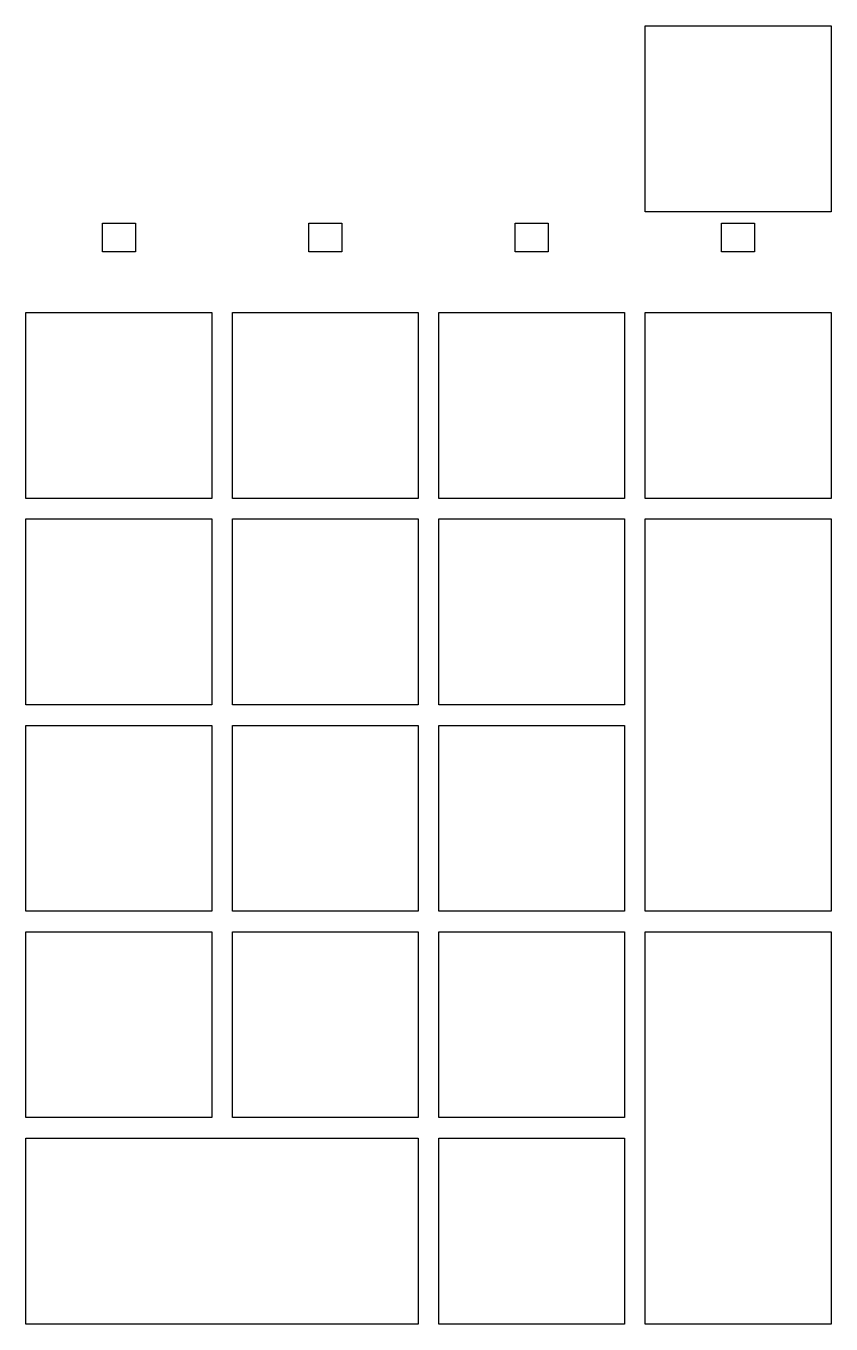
# Model space of a CAD drawing. Header units: millimetres. Extents: x 31 to 109, y -209 to -83.
import ezdxf

# ---------------------------------------------------------------- set-up
doc = ezdxf.new("R2010")
doc.units = ezdxf.units.MM

msp = doc.modelspace()

# ---------------------------------------------------------------- linework, layer by layer
for p, q in [((91.125, -82.9375), (109.175, -82.9375)), ((91.125, -100.9875), (91.125, -82.9375)), ((109.175, -82.9375), (109.175, -100.9875)), ((38.4, -102.0875), (41.6, -102.0875)), ((38.4, -104.8875), (38.4, -102.0875)), ((41.6, -102.0875), (41.6, -104.8875)), ((58.45, -102.0875), (61.65, -102.0875)), ((58.45, -104.8875), (58.45, -102.0875)), ((61.65, -102.0875), (61.65, -104.8875)), ((78.5, -102.0875), (81.7, -102.0875)), ((78.5, -104.8875), (78.5, -102.0875)), ((81.7, -102.0875), (81.7, -104.8875)), ((109.175, -100.9875), (91.125, -100.9875)), ((98.55, -102.0875), (101.75, -102.0875)), ((98.55, -104.8875), (98.55, -102.0875)), ((101.75, -102.0875), (101.75, -104.8875)), ((41.6, -104.8875), (38.4, -104.8875)), ((61.65, -104.8875), (58.45, -104.8875)), ((81.7, -104.8875), (78.5, -104.8875)), ((101.75, -104.8875), (98.55, -104.8875)), ((30.975, -110.775), (49.025, -110.775)), ((30.975, -128.825), (30.975, -110.775)), ((49.025, -110.775), (49.025, -128.825)), ((51.025, -110.775), (69.075, -110.775)), ((51.025, -128.825), (51.025, -110.775)), ((69.075, -110.775), (69.075, -128.825)), ((71.075, -110.775), (89.125, -110.775)), ((71.075, -128.825), (71.075, -110.775)), ((89.125, -110.775), (89.125, -128.825)), ((91.125, -110.775), (109.175, -110.775)), ((91.125, -128.825), (91.125, -110.775)), ((109.175, -110.775), (109.175, -128.825)), ((49.025, -128.825), (30.975, -128.825)), ((69.075, -128.825), (51.025, -128.825)), ((89.125, -128.825), (71.075, -128.825)), ((109.175, -128.825), (91.125, -128.825)), ((30.975, -130.825), (49.025, -130.825)), ((30.975, -148.875), (30.975, -130.825)), ((49.025, -130.825), (49.025, -148.875)), ((51.025, -130.825), (69.075, -130.825)), ((51.025, -148.875), (51.025, -130.825)), ((69.075, -130.825), (69.075, -148.875)), ((71.075, -130.825), (89.125, -130.825)), ((71.075, -148.875), (71.075, -130.825)), ((89.125, -130.825), (89.125, -148.875)), ((91.125, -168.925), (91.125, -130.825)), ((91.125, -130.825), (109.175, -130.825)), ((109.175, -130.825), (109.175, -168.925)), ((49.025, -148.875), (30.975, -148.875)), ((69.075, -148.875), (51.025, -148.875)), ((89.125, -148.875), (71.075, -148.875)), ((30.975, -150.875), (49.025, -150.875)), ((30.975, -168.925), (30.975, -150.875)), ((49.025, -150.875), (49.025, -168.925)), ((51.025, -150.875), (69.075, -150.875)), ((51.025, -168.925), (51.025, -150.875)), ((69.075, -150.875), (69.075, -168.925)), ((71.075, -150.875), (89.125, -150.875)), ((71.075, -168.925), (71.075, -150.875)), ((89.125, -150.875), (89.125, -168.925)), ((49.025, -168.925), (30.975, -168.925)), ((69.075, -168.925), (51.025, -168.925)), ((89.125, -168.925), (71.075, -168.925)), ((109.175, -168.925), (91.125, -168.925)), ((30.975, -170.925), (49.025, -170.925)), ((30.975, -188.975), (30.975, -170.925)), ((49.025, -170.925), (49.025, -188.975)), ((51.025, -170.925), (69.075, -170.925)), ((51.025, -188.975), (51.025, -170.925)), ((69.075, -170.925), (69.075, -188.975)), ((71.075, -170.925), (89.125, -170.925)), ((71.075, -188.975), (71.075, -170.925)), ((89.125, -170.925), (89.125, -188.975)), ((91.125, -209.025), (91.125, -170.925)), ((91.125, -170.925), (109.175, -170.925)), ((109.175, -170.925), (109.175, -209.025)), ((49.025, -188.975), (30.975, -188.975)), ((69.075, -188.975), (51.025, -188.975)), ((89.125, -188.975), (71.075, -188.975)), ((30.975, -190.975), (69.075, -190.975)), ((30.975, -209.025), (30.975, -190.975)), ((69.075, -190.975), (69.075, -209.025)), ((71.075, -190.975), (89.125, -190.975)), ((71.075, -209.025), (71.075, -190.975)), ((89.125, -190.975), (89.125, -209.025)), ((69.075, -209.025), (30.975, -209.025)), ((89.125, -209.025), (71.075, -209.025)), ((109.175, -209.025), (91.125, -209.025))]:
    msp.add_line(p, q)

doc.saveas('drawing.dxf')
